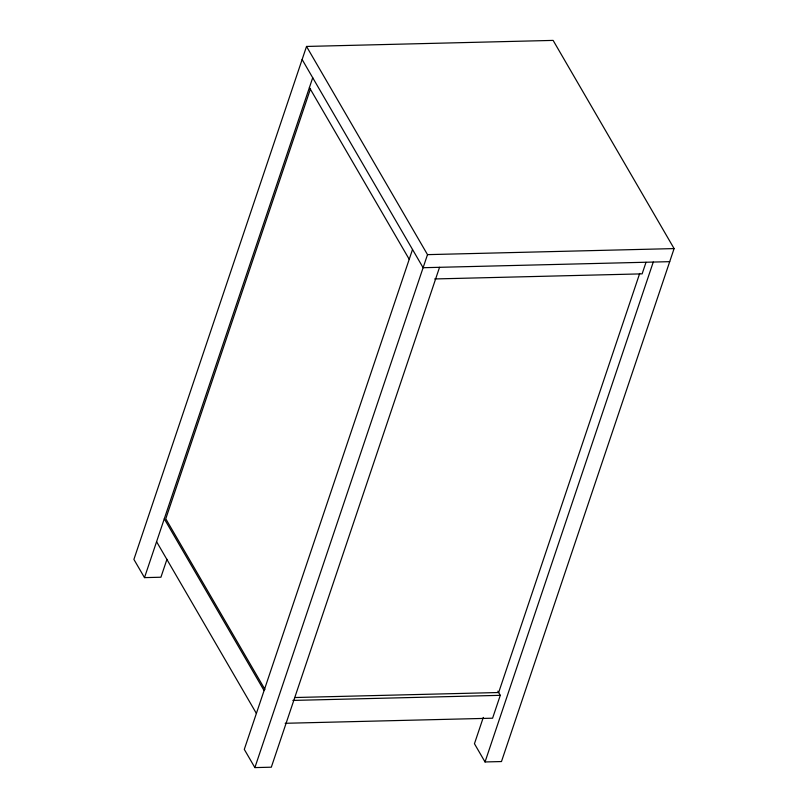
<?xml version="1.0" encoding="UTF-8"?>
<svg xmlns="http://www.w3.org/2000/svg" width="808" height="808" viewBox="0 0 808 808"><rect width="100%" height="100%" fill="white"/><g stroke="black" fill="none" stroke-linecap="round" stroke-linejoin="round"><path stroke-width="1.21" d="M483.295 717.423L474.447 743.734L485.032 761.954L501.475 761.55L674.104 248.591L553.126 40.4L306.525 46.45L133.896 559.409L144.491 577.629L160.923 577.225L166.963 559.288M144.491 577.629L312.716 77.74M310.514 88.698L165.771 518.786L264.943 689.446M412.524 249.49L244.289 749.38L254.874 767.6L271.316 767.196L439.542 267.307M254.874 767.6L427.503 254.641L306.525 46.45M639.694 273.437L498.657 692.517L294.991 697.526M497.869 691.163L500.283 695.335L492.587 718.201L285.163 723.291M646.006 262.327L642.128 273.861L434.694 278.952M485.032 761.954L653.258 262.065M427.503 254.641L674.104 248.591M669.701 261.661L423.109 267.711L302.131 59.519M292.86 700.425L500.283 695.335M309.413 87.537L409.222 259.297M164.276 518.817L264.085 690.577M156.58 541.693L256.389 713.444"/></g></svg>
